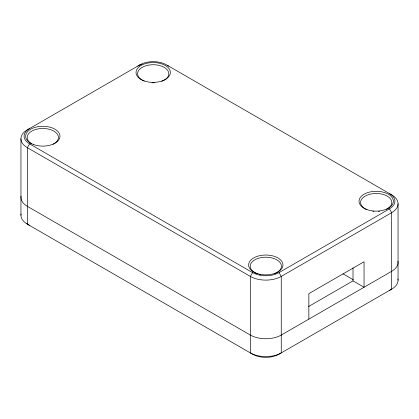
<?xml version="1.0" encoding="UTF-8"?>
<svg xmlns="http://www.w3.org/2000/svg" width="419" height="419" viewBox="0 0 419 419"><rect width="100%" height="100%" fill="white"/><g stroke="black" fill="none" stroke-linecap="round" stroke-linejoin="round"><path stroke-width="0.63" d="M20.95 215.235L20.95 138.752M398.05 280.248L398.05 203.765M29.56 128.554A18.735 10.815 0 0 0 29.56 143.853L27.35 147.677L27.35 224.16L252.552 354.181A18.735 10.815 0 0 0 279.049 354.181L391.65 289.168A21.856 12.617 0 0 0 397.935 278.944M252.552 272.596L250.347 276.42L250.347 352.903A21.856 12.617 0 0 0 281.254 352.903L281.254 276.42L279.049 272.596A18.735 10.815 0 0 1 252.552 272.596L29.56 143.853M279.049 272.596L389.44 208.861A18.735 10.815 0 0 0 389.44 193.568M308.515 306.572L353.013 280.882L364.048 287.256L364.048 261.765L308.855 293.63L308.855 319.126M343.056 273.864L353.259 279.751M389.44 208.861L391.65 212.684L391.65 289.168M353.013 267.809L353.013 280.882M397.935 261.095A21.856 12.617 0 0 1 391.65 271.323L281.254 335.059A21.856 12.617 0 0 1 250.347 335.059L27.35 206.316A21.856 12.617 0 0 1 21.065 196.087M27.35 224.16A21.856 12.617 0 0 1 21.065 213.931M391.267 289.22A18.735 10.815 0 0 1 389.44 290.446M29.56 225.432A18.735 10.815 0 0 1 26.942 223.542M137.746 66.097A21.856 12.617 0 0 1 141.989 64.186M167.202 65.333A21.856 12.617 0 0 1 168.653 66.097M31.765 143.853A15.613 9.014 0 0 1 32.033 130.953A15.613 9.014 0 0 1 54.36 131.414A15.613 9.014 0 0 1 53.03 144.293M143.843 80.961A15.613 9.014 0 0 1 141.9 67.522A15.613 9.014 0 0 1 165.238 68.004A15.613 9.014 0 0 1 161.64 81.328M154.312 82.737A15.613 9.014 0 0 1 152.087 82.737M257.36 273.806A15.613 9.014 0 0 1 254.003 260.319A15.613 9.014 0 0 1 277.598 260.319A15.613 9.014 0 0 1 274.241 273.806M260.346 274.67A15.613 9.014 0 0 1 259.314 274.424M366.84 209.704A15.613 9.014 0 0 1 364.394 196.584A15.613 9.014 0 0 1 387.235 196.113A15.613 9.014 0 0 1 386.418 209.301M379.509 211.296A15.613 9.014 0 0 1 378.415 211.412M373.973 211.412A15.613 9.014 0 0 1 372.873 211.296M139.951 64.819L27.35 129.832A21.856 12.617 0 0 0 27.35 147.677L250.347 276.42A21.856 12.617 0 0 0 281.254 276.42L391.65 212.684A21.856 12.617 0 0 0 391.65 194.84L166.448 64.819A18.735 10.815 0 0 0 139.951 64.819M33.18 144.414A17.174 9.915 0 0 0 59.938 136.913A17.174 9.915 0 0 0 35.301 127.287A17.174 9.915 0 0 0 33.18 144.414M144.613 81.056A17.174 9.915 0 0 0 170.371 72.471A17.174 9.915 0 0 0 144.613 63.882A17.174 9.915 0 0 0 144.613 81.056M257.214 273.534A17.174 9.915 0 0 0 282.972 264.949A17.174 9.915 0 0 0 257.214 256.36A17.174 9.915 0 0 0 257.214 273.534M366.567 209.427A17.174 9.915 0 0 0 393.321 201.921A17.174 9.915 0 0 0 368.689 192.295A17.174 9.915 0 0 0 366.567 209.427"/></g></svg>
